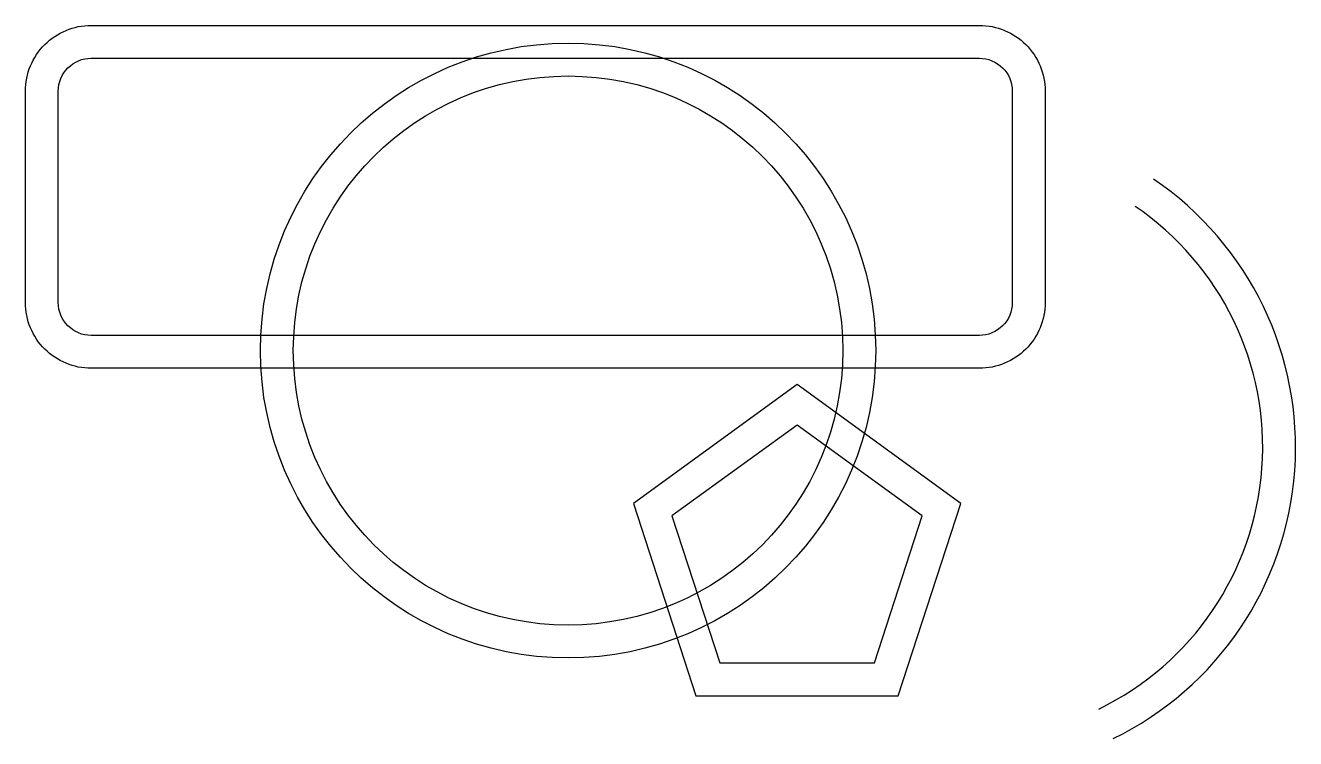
# Model space of a CAD drawing. Header units: millimetres. Extents: x 732 to 1118, y 232 to 449.
import ezdxf

# ---------------------------------------------------------------- set-up
doc = ezdxf.new("R2010")
doc.units = ezdxf.units.MM
doc.layers.add('粗实线', color=7, linetype='Continuous')

msp = doc.modelspace()

# ---------------------------------------------------------------- linework, layer by layer
at = {"layer": '粗实线'}
for points in [[(731.98, 429.47, -0.414214), (751.98, 449.47), (1022.07, 449.47, -0.414214), (1042.07, 429.47), (1042.07, 365.12, -0.414214), (1022.07, 345.12), (751.98, 345.12, -0.414214), (731.98, 365.12)], [(741.98, 429.47, -0.414214), (751.98, 439.47), (1022.07, 439.47, -0.414214), (1032.07, 429.47), (1032.07, 365.12, -0.414214), (1022.07, 355.12), (751.98, 355.12, -0.414214), (741.98, 365.12)]]:
    msp.add_lwpolyline(points, format="xyb", close=True, dxfattribs=at)
for points in [[(966.64, 340.18), (916.85, 304), (935.87, 245.46), (997.42, 245.46), (1016.44, 304)], [(966.64, 327.82), (928.6, 300.18), (943.13, 255.46), (990.16, 255.46), (1004.69, 300.18)]]:
    msp.add_lwpolyline(points, close=True, dxfattribs=at)
for radius in [93.55, 83.55]:
    msp.add_circle((897, 350.52), radius, dxfattribs=at)
for radius in [98.61, 88.61]:
    msp.add_arc((1019.62, 321.1), radius, 295.9475, 55.8012, dxfattribs=at)

doc.saveas('drawing.dxf')
